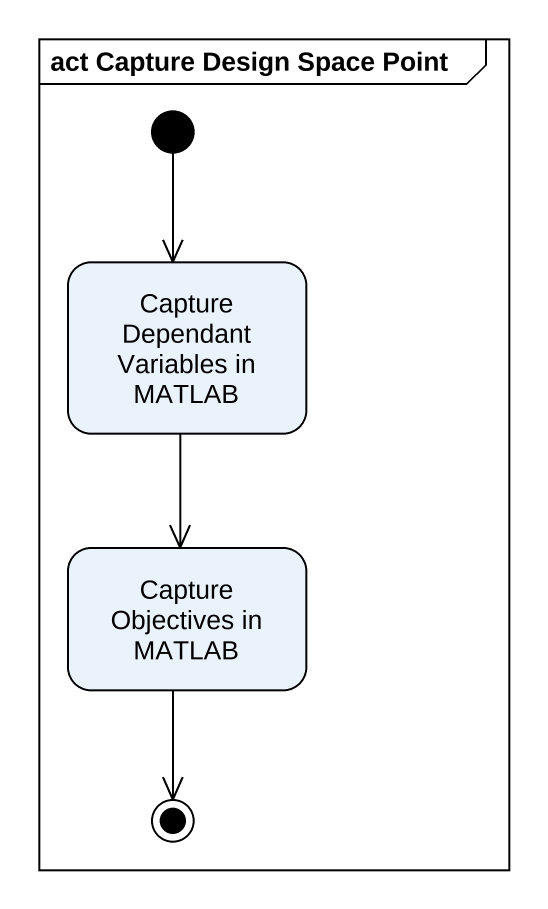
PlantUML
@startuml
mainframe act Capture Design Space Point
hide empty description
state "Capture Dependant Variables in MATLAB" as Capture_Dependant_Variables
state "Capture Objectives in MATLAB" as Capture_Objectives_in_MATLAB
[*] --> Capture_Dependant_Variables
Capture_Dependant_Variables --> Capture_Objectives_in_MATLAB
Capture_Objectives_in_MATLAB --> [*]
@enduml
